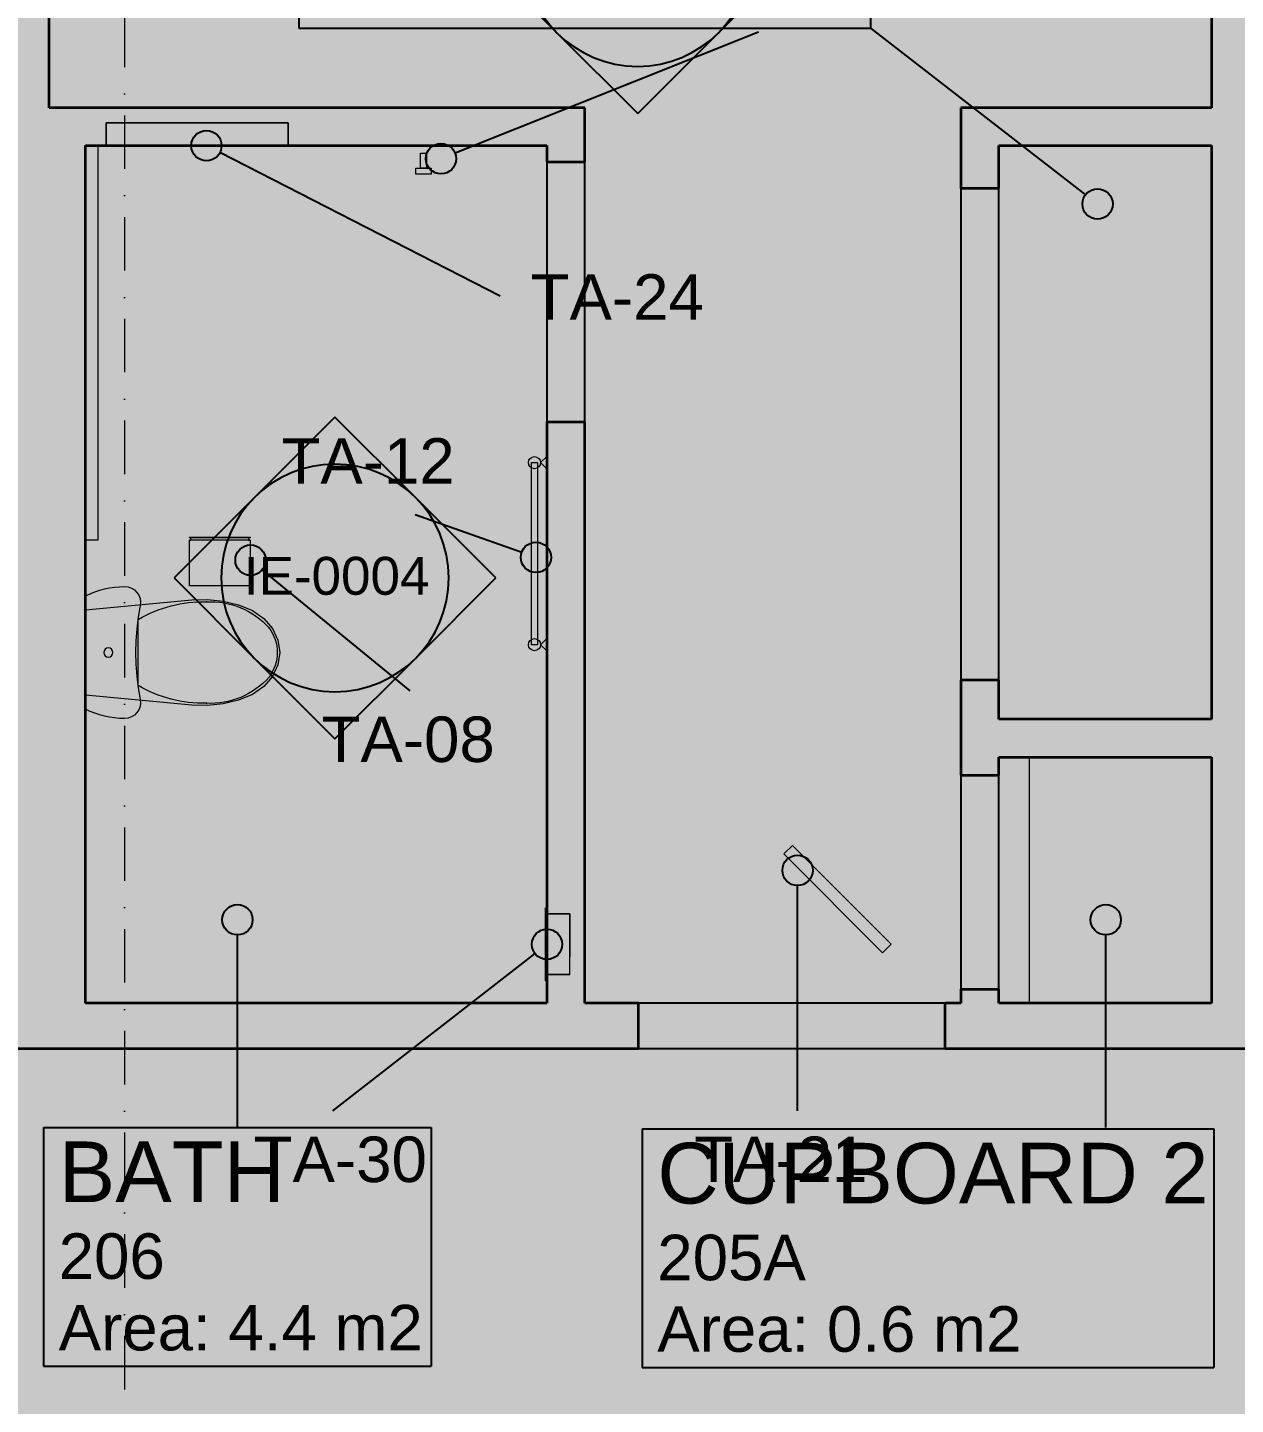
# Model space of a CAD drawing. Header units: millimetres. Extents: x -14278 to 101596, y -22378 to 34603.
# Drawn here: x 68070 to 72050, y 4946 to 9484 of the extents above; entities that cross this region are included whole.
import ezdxf
from ezdxf.enums import TextEntityAlignment as Align

# ---------------------------------------------------------------- set-up
doc = ezdxf.new("R2010")
doc.units = ezdxf.units.MM
doc.header["$MEASUREMENT"] = 0
doc.linetypes.add('Dashed', pattern=[282.222223, 141.111112, -141.111112])
doc.linetypes.add('Dot & Dashed', pattern=[335.138881, 176.388884, -88.194442, 0, -70.555556])
for name, color, linetype in [('A-Zz_20_10_90-T_TextFFEInternal', 7, 'Continuous'), ('A-Zz_60_50_30-P_MarkerInteriorElevation', 7, 'Continuous'), ('NewA-Ee_25_10-M_WallsInternal', 7, 'Continuous'), ('NewA-Ee_30_40-M_Floors', 7, 'Continuous'), ('NewA-Ee_40_20-M_GeneralFFAndEInternalEquipment', 7, 'Continuous'), ('NewA-Ee_40_20-M_GeneralFFAndEInternalFixed', 7, 'Continuous'), ('NewA-Ee_40_20-M_GeneralFFAndEInternalSanitary', 7, 'Continuous'), ('NewA-SL-M_SpacesInternal', 7, 'Continuous'), ('NewA-Ss_30_25-M_CeilingAndSoffitSystems', 7, 'Continuous'), ('NewA-Zz_20_10_90-T_TextFFEInternal', 7, 'Continuous'), ('NewA-Zz_35_40_80-M_GridStructural', 7, 'Continuous'), ('NewA-Zz_50_10_90-P_BoundarySpace', 7, 'Continuous'), ('NewA-Zz_50_90_00-M_GrossInternal', 7, 'Continuous')]:
    doc.layers.add(name, color=color, linetype=linetype)
doc.styles.add('GENERATED_STYLE_1', font='')
doc.styles.get('GENERATED_STYLE_1').set_extended_font_data('Arial')

# ---------------------------------------------------------------- blocks, each defined once
blk = doc.blocks.new('Slab_29_2', base_point=(92290.2, 4673.4))
at = {"layer": 'NewA-Ee_30_40-M_Floors', "linetype": 'Continuous', "lineweight": 13}
blk.add_hatch(color=254, dxfattribs=at).paths.add_polyline_path([(92290.2, 4673.4), (92290.2, 10970.6), (94739.9, 10970.6), (94739.9, 13222.7), (60190.4, 13222.7), (60190.4, 4673.4)])
blk = doc.blocks.new('BEDROOM_205_31_2', base_point=(69722.9, 12688))
at = {"layer": 'NewA-SL-M_SpacesInternal', "color": 253, "linetype": 'Continuous', "lineweight": 13}
for p, q in [((68141.7, 13222.7), (68141.7, 9219.3)), ((71971.7, 13222.7), (68141.7, 13222.7)), ((71971.7, 9219.3), (71971.7, 13222.7)), ((68141.7, 9219.3), (68261.8, 9219.3)), ((68261.8, 9219.3), (69906.9, 9219.3)), ((69906.9, 9219.3), (69906.9, 6268.3)), ((71145.6, 6268.3), (71145.6, 9219.3)), ((71145.6, 9219.3), (71971.7, 9219.3)), ((69906.9, 6268.3), (71145.6, 6268.3))]:
    blk.add_line(p, q, dxfattribs=at)
at = {"layer": 'NewA-SL-M_SpacesInternal', "linetype": 'Continuous'}
for p, q in [((68964.2, 13041.5), (68964.2, 12727.2)), ((68964.2, 13041.5), (70481.5, 13041.5)), ((70481.5, 13041.5), (70481.5, 12727.2)), ((68964.2, 12727.2), (68964.2, 12491.5)), ((70481.5, 12727.2), (70481.5, 12491.5)), ((68964.2, 12491.5), (68964.2, 12255.8)), ((70481.5, 12491.5), (70481.5, 12255.8)), ((68964.2, 12255.8), (70481.5, 12255.8))]:
    blk.add_line(p, q, dxfattribs=at)
at = {"layer": 'NewA-SL-M_SpacesInternal', "color": 5, "lineweight": 70, "style": 'GENERATED_STYLE_1'}
for tag, height, p in [('ROOM_NAME', 200, (69014.2, 12995.8)), ('ROOM_NUMBER', 150, (69014.2, 12693)), ('adj_text', 150, (69014.2, 12457.2))]:
    blk.add_attdef(tag, text='', height=height, dxfattribs=at).set_placement(p, align=Align.TOP_LEFT)
blk = doc.blocks.new('HALL_217_37_2', base_point=(63774.1, 5508.9))
at = {"layer": 'NewA-SL-M_SpacesInternal', "color": 253, "linetype": 'Continuous', "lineweight": 13}
blk.add_line((92290.2, 6118.3), (64013.7, 6118.3), dxfattribs=at)
at = {"layer": 'NewA-SL-M_SpacesInternal', "color": 5, "lineweight": 70, "style": 'GENERATED_STYLE_1'}
for tag, height, p in [('ROOM_NAME', 200, (63128.1, 5816.7)), ('ROOM_NUMBER', 150, (63128.1, 5513.9)), ('adj_text', 150, (63128.1, 5278.2))]:
    blk.add_attdef(tag, text='', height=height, dxfattribs=at).set_placement(p, align=Align.TOP_LEFT)
blk = doc.blocks.new('BATH_206_42_2', base_point=(68762, 5504.5))
at = {"layer": 'NewA-SL-M_SpacesInternal', "color": 253, "linetype": 'Continuous', "lineweight": 13}
for p, q in [((68929.4, 9169.3), (68329.4, 9169.3)), ((68329.4, 9169.3), (68329.4, 9094.3)), ((68929.4, 9094.3), (68929.4, 9169.3)), ((68269.1, 9094.3), (68261.8, 9094.3)), ((68261.8, 9094.3), (68261.8, 6268.3)), ((68329.4, 9094.3), (68269.1, 9094.3)), ((69781.9, 9094.3), (68929.4, 9094.3)), ((69781.9, 6562.2), (69781.9, 9094.3)), ((69856.9, 6562.2), (69781.9, 6562.2)), ((69856.9, 6362.2), (69856.9, 6562.2)), ((69781.9, 6268.3), (69781.9, 6362.2)), ((69781.9, 6362.2), (69856.9, 6362.2)), ((68261.8, 6268.3), (69781.9, 6268.3))]:
    blk.add_line(p, q, dxfattribs=at)
at = {"layer": 'NewA-SL-M_SpacesInternal', "linetype": 'Continuous'}
for p, q in [((68123.1, 5858), (68123.1, 5543.8)), ((68123.1, 5858), (69400.8, 5858)), ((69400.8, 5858), (69400.8, 5543.8)), ((68123.1, 5543.8), (68123.1, 5308)), ((69400.8, 5543.8), (69400.8, 5308)), ((68123.1, 5308), (68123.1, 5072.3)), ((69400.8, 5308), (69400.8, 5072.3)), ((68123.1, 5072.3), (69400.8, 5072.3))]:
    blk.add_line(p, q, dxfattribs=at)
at = {"layer": 'NewA-SL-M_SpacesInternal', "color": 5, "lineweight": 70, "style": 'GENERATED_STYLE_1'}
for tag, height, p in [('ROOM_NAME', 200, (68173.1, 5812.3)), ('ROOM_NUMBER', 150, (68173.1, 5509.5)), ('adj_text', 150, (68173.1, 5273.8))]:
    blk.add_attdef(tag, text='', height=height, dxfattribs=at).set_placement(p, align=Align.TOP_LEFT)
blk = doc.blocks.new('CUPBOARD 1_205B_51_2', base_point=(69905.9, 9913.4))
at = {"layer": 'NewA-SL-M_SpacesInternal', "linetype": 'Continuous'}
for p, q in [((68964.2, 10267), (68964.2, 9952.7)), ((68964.2, 10267), (70847.5, 10267)), ((70847.5, 10267), (70847.5, 9952.7)), ((68964.2, 9952.7), (68964.2, 9717)), ((70847.5, 9952.7), (70847.5, 9717)), ((68964.2, 9717), (68964.2, 9481.3)), ((70847.5, 9717), (70847.5, 9481.3)), ((68964.2, 9481.3), (70847.5, 9481.3))]:
    blk.add_line(p, q, dxfattribs=at)
at = {"layer": 'NewA-SL-M_SpacesInternal', "color": 253, "linetype": 'Continuous', "lineweight": 13}
for p, q in [((71270.6, 9094.3), (71270.6, 7203.9)), ((71971.7, 9094.3), (71270.6, 9094.3)), ((71971.7, 7203.9), (71971.7, 9094.3)), ((71270.6, 7203.9), (71971.7, 7203.9))]:
    blk.add_line(p, q, dxfattribs=at)
at = {"layer": 'NewA-SL-M_SpacesInternal', "color": 5, "lineweight": 70, "style": 'GENERATED_STYLE_1'}
for tag, height, p in [('ROOM_NAME', 200, (69014.2, 10221.3)), ('ROOM_NUMBER', 150, (69014.2, 9918.4)), ('adj_text', 150, (69014.2, 9682.7))]:
    blk.add_attdef(tag, text='', height=height, dxfattribs=at).set_placement(p, align=Align.TOP_LEFT)
blk = doc.blocks.new('CUPBOARD 2_205A_57_2', base_point=(71036.9, 5500))
at = {"layer": 'NewA-SL-M_SpacesInternal', "color": 253, "linetype": 'Continuous', "lineweight": 13}
for p, q in [((71270.6, 7078.9), (71270.6, 6268.3)), ((71971.7, 7078.9), (71270.6, 7078.9)), ((71971.7, 6268.3), (71971.7, 7078.9)), ((71270.6, 6268.3), (71971.7, 6268.3))]:
    blk.add_line(p, q, dxfattribs=at)
at = {"layer": 'NewA-SL-M_SpacesInternal', "linetype": 'Continuous'}
for p, q in [((70095.3, 5853.6), (70095.3, 5539.3)), ((70095.3, 5853.6), (71978.6, 5853.6)), ((71978.6, 5853.6), (71978.6, 5539.3)), ((70095.3, 5539.3), (70095.3, 5303.6)), ((71978.6, 5539.3), (71978.6, 5303.6)), ((70095.3, 5303.6), (70095.3, 5067.9)), ((71978.6, 5303.6), (71978.6, 5067.9)), ((70095.3, 5067.9), (71978.6, 5067.9))]:
    blk.add_line(p, q, dxfattribs=at)
at = {"layer": 'NewA-SL-M_SpacesInternal', "color": 5, "lineweight": 70, "style": 'GENERATED_STYLE_1'}
for tag, height, p in [('ROOM_NAME', 200, (70145.3, 5807.9)), ('ROOM_NUMBER', 150, (70145.3, 5505)), ('adj_text', 150, (70145.3, 5269.3))]:
    blk.add_attdef(tag, text='', height=height, dxfattribs=at).set_placement(p, align=Align.TOP_LEFT)
blk = doc.blocks.new('Slab_35_2', base_point=(68261.8, 6268.3))
at = {"layer": 'NewA-Ss_30_25-M_CeilingAndSoffitSystems', "linetype": 'Continuous', "lineweight": 0}
blk.add_hatch(color=255, dxfattribs=at).paths.add_polyline_path([(68261.8, 6268.3), (69781.9, 6268.3), (69781.9, 9094.3), (68261.8, 9094.3)])
at = {"layer": 'NewA-Ss_30_25-M_CeilingAndSoffitSystems', "color": 6, "linetype": 'Continuous', "lineweight": 13, "flags": 128}
blk.add_lwpolyline([(68261.8, 6268.3), (69781.9, 6268.3), (69781.9, 9094.3), (68261.8, 9094.3)], close=True, dxfattribs=at)
blk = doc.blocks.new('Slab_40_2', base_point=(68141.7, 13222.7))
at = {"layer": 'NewA-Ss_30_25-M_CeilingAndSoffitSystems', "linetype": 'Continuous', "lineweight": 0}
blk.add_hatch(color=255, dxfattribs=at).paths.add_polyline_path([(68141.7, 13222.7), (68141.7, 9219.3), (69906.9, 9219.3), (69906.9, 6268.3), (71145.6, 6268.3), (71145.6, 9219.3), (71971.7, 9219.3), (71971.7, 13222.7)])
at = {"layer": 'NewA-Ss_30_25-M_CeilingAndSoffitSystems', "color": 6, "linetype": 'Continuous', "lineweight": 13, "flags": 128}
blk.add_lwpolyline([(68141.7, 13222.7), (71971.7, 13222.7), (71971.7, 9219.3), (71145.6, 9219.3), (71145.6, 6268.3), (69906.9, 6268.3), (69906.9, 9219.3), (68141.7, 9219.3)], close=True, dxfattribs=at)
blk = doc.blocks.new('Slab_46_2', base_point=(92290.2, 4823.3))
at = {"layer": 'NewA-Ss_30_25-M_CeilingAndSoffitSystems', "linetype": 'Continuous', "lineweight": 0}
blk.add_hatch(color=255, dxfattribs=at).paths.add_polyline_path([(92290.2, 4823.3), (92290.2, 6118.3), (64013.7, 6118.3), (64013.7, 8579), (62713.2, 8579), (62713.2, 4817.8)])
at = {"layer": 'NewA-Ss_30_25-M_CeilingAndSoffitSystems', "color": 6, "linetype": 'Continuous', "lineweight": 13, "flags": 128}
blk.add_lwpolyline([(92290.2, 4823.3), (62713.2, 4817.8), (62713.2, 8579), (64013.7, 8579), (64013.7, 6118.3), (92290.2, 6118.3)], close=True, dxfattribs=at)
blk = doc.blocks.new('Slab_61_2', base_point=(71971.7, 7078.9))
at = {"layer": 'NewA-Ss_30_25-M_CeilingAndSoffitSystems', "linetype": 'Continuous', "lineweight": 0}
blk.add_hatch(color=255, dxfattribs=at).paths.add_polyline_path([(71971.7, 7078.9), (71270.6, 7078.9), (71270.6, 6268.3), (71971.7, 6268.3)])
at = {"layer": 'NewA-Ss_30_25-M_CeilingAndSoffitSystems', "color": 6, "linetype": 'Continuous', "lineweight": 13, "flags": 128}
blk.add_lwpolyline([(71971.7, 7078.9), (71270.6, 7078.9), (71270.6, 6268.3), (71971.7, 6268.3)], close=True, dxfattribs=at)
blk = doc.blocks.new('Slab_62_2', base_point=(71971.7, 7203.9))
at = {"layer": 'NewA-Ss_30_25-M_CeilingAndSoffitSystems', "linetype": 'Continuous', "lineweight": 0}
blk.add_hatch(color=255, dxfattribs=at).paths.add_polyline_path([(71971.7, 7203.9), (71971.7, 9094.3), (71270.6, 9094.3), (71270.6, 7203.9)])
at = {"layer": 'NewA-Ss_30_25-M_CeilingAndSoffitSystems', "color": 6, "linetype": 'Continuous', "lineweight": 13, "flags": 128}
blk.add_lwpolyline([(71971.7, 7203.9), (71270.6, 7203.9), (71270.6, 9094.3), (71971.7, 9094.3)], close=True, dxfattribs=at)
blk = doc.blocks.new('Wall_90_2', base_point=(71971.7, 13222.7))
at = {"layer": 'NewA-Ee_25_10-M_WallsInternal', "color": 92, "linetype": 'Continuous', "lineweight": 35, "flags": 128}
for points in [[(71971.7, 13222.7), (71971.7, 9219.3)], [(72121.7, 13222.7), (71971.7, 13222.7)], [(72121.7, 9219.3), (72121.7, 13222.7)], [(71971.7, 9094.3), (71971.7, 7203.9)], [(72121.7, 7203.9), (72121.7, 9094.3)], [(71971.7, 7078.9), (71971.7, 6268.3)], [(72121.7, 6268.3), (72121.7, 7078.9)]]:
    blk.add_lwpolyline(points, dxfattribs=at)
blk = doc.blocks.new('Wall_91_2', base_point=(67991.7, 13222.7))
at = {"layer": 'NewA-Ee_25_10-M_WallsInternal', "color": 92, "linetype": 'Continuous', "lineweight": 35, "flags": 128}
for points in [[(67991.7, 13222.7), (67991.7, 9219.3)], [(68141.7, 13222.7), (67991.7, 13222.7)], [(68141.7, 9219.3), (68141.7, 13222.7)]]:
    blk.add_lwpolyline(points, dxfattribs=at)
blk = doc.blocks.new('Wall_93_2', base_point=(64013.7, 6118.3))
at = {"layer": 'NewA-Ee_25_10-M_WallsInternal', "color": 92, "linetype": 'Continuous', "lineweight": 35}
for p, q in [((70083.5, 6118.3), (70083.5, 6268.3)), ((71093.5, 6118.3), (71093.5, 6268.3))]:
    blk.add_line(p, q, dxfattribs=at)
at = {"layer": 'NewA-Ee_25_10-M_WallsInternal', "linetype": 'Continuous'}
for p, q in [((71093.5, 6268.3), (70083.5, 6268.3)), ((70083.5, 6118.3), (71093.5, 6118.3))]:
    blk.add_line(p, q, dxfattribs=at)
at = {"layer": 'NewA-Ee_25_10-M_WallsInternal', "color": 92, "linetype": 'Continuous', "lineweight": 35, "flags": 128}
for points in [[(69781.9, 6268.3), (68261.8, 6268.3)], [(70083.5, 6268.3), (69906.9, 6268.3)], [(71145.6, 6268.3), (71093.5, 6268.3)], [(71971.7, 6268.3), (71270.6, 6268.3)], [(66052.3, 6118.3), (70083.5, 6118.3)], [(71093.5, 6118.3), (72999.7, 6118.3)]]:
    blk.add_lwpolyline(points, dxfattribs=at)
blk = doc.blocks.new('Wall_99_2', base_point=(72948.2, 9219.3))
at = {"layer": 'NewA-Ee_25_10-M_WallsInternal', "color": 92, "linetype": 'Continuous', "lineweight": 35, "flags": 128}
for points in [[(71971.7, 9219.3), (71145.6, 9219.3)], [(72948.2, 9219.3), (72121.7, 9219.3)], [(71270.6, 9094.3), (71971.7, 9094.3)], [(72121.7, 9094.3), (72823.2, 9094.3)]]:
    blk.add_lwpolyline(points, dxfattribs=at)
blk = doc.blocks.new('Wall_100_2', base_point=(69906.9, 9219.3))
at = {"layer": 'NewA-Ee_25_10-M_WallsInternal', "color": 92, "linetype": 'Continuous', "lineweight": 35, "flags": 128}
for points in [[(69906.9, 9219.3), (68261.8, 9219.3)], [(68261.8, 9094.3), (69781.9, 9094.3)]]:
    blk.add_lwpolyline(points, dxfattribs=at)
blk = doc.blocks.new('Wall_101_2', base_point=(68269.1, 9219.3))
at = {"layer": 'NewA-Ee_25_10-M_WallsInternal', "color": 92, "linetype": 'Continuous', "lineweight": 35}
for p, q in [((67794.1, 9169.3), (67194.1, 9169.3)), ((67194.1, 9094.3), (67194.1, 9169.3)), ((67794.1, 9094.3), (67794.1, 9169.3))]:
    blk.add_line(p, q, dxfattribs=at)
at = {"layer": 'NewA-Ee_25_10-M_WallsInternal', "color": 92, "linetype": 'Continuous', "lineweight": 35, "flags": 128}
for points in [[(67991.7, 9219.3), (66216.6, 9219.3)], [(68269.1, 9219.3), (68141.7, 9219.3)], [(66341.6, 9094.3), (67194.1, 9094.3)], [(67794.1, 9094.3), (67861.8, 9094.3)], [(68261.8, 9094.3), (68269.1, 9094.3)]]:
    blk.add_lwpolyline(points, dxfattribs=at)
blk = doc.blocks.new('Wall_107_2', base_point=(69906.9, 9219.3))
at = {"layer": 'NewA-Ee_25_10-M_WallsInternal', "color": 92, "linetype": 'Continuous', "lineweight": 35}
for p, q in [((69781.9, 9040.6), (69906.9, 9040.6)), ((69781.9, 8183.6), (69906.9, 8183.6))]:
    blk.add_line(p, q, dxfattribs=at)
at = {"layer": 'NewA-Ee_25_10-M_WallsInternal', "linetype": 'Continuous'}
for p, q in [((69781.9, 9040.6), (69781.9, 8183.6)), ((69906.9, 8183.6), (69906.9, 9040.6))]:
    blk.add_line(p, q, dxfattribs=at)
at = {"layer": 'NewA-Ee_25_10-M_WallsInternal', "color": 92, "linetype": 'Continuous', "lineweight": 35, "flags": 128}
for points in [[(69906.9, 9040.6), (69906.9, 9219.3)], [(69781.9, 9094.3), (69781.9, 9040.6)], [(69781.9, 8183.6), (69781.9, 6268.3)], [(69906.9, 6268.3), (69906.9, 8183.6)]]:
    blk.add_lwpolyline(points, dxfattribs=at)
blk = doc.blocks.new('Wall_110_2', base_point=(71145.6, 9219.3))
at = {"layer": 'NewA-Ee_25_10-M_WallsInternal', "color": 92, "linetype": 'Continuous', "lineweight": 35}
for p, q in [((71270.6, 8953.1), (71145.6, 8953.1)), ((71270.6, 7333.1), (71145.6, 7333.1)), ((71145.6, 7019.8), (71270.6, 7019.8)), ((71145.6, 6314.8), (71270.6, 6314.8))]:
    blk.add_line(p, q, dxfattribs=at)
at = {"layer": 'NewA-Ee_25_10-M_WallsInternal', "linetype": 'Continuous'}
for p, q in [((71145.6, 8953.1), (71145.6, 7333.1)), ((71270.6, 7333.1), (71270.6, 8953.1)), ((71145.6, 7019.8), (71145.6, 6314.8)), ((71270.6, 6314.8), (71270.6, 7019.8))]:
    blk.add_line(p, q, dxfattribs=at)
at = {"layer": 'NewA-Ee_25_10-M_WallsInternal', "color": 92, "linetype": 'Continuous', "lineweight": 35, "flags": 128}
for points in [[(71145.6, 9219.3), (71145.6, 8953.1)], [(71270.6, 8953.1), (71270.6, 9094.3)], [(71145.6, 7333.1), (71145.6, 7019.8)], [(71270.6, 7203.9), (71270.6, 7333.1)], [(71270.6, 7019.8), (71270.6, 7078.9)], [(71145.6, 6314.8), (71145.6, 6268.3)], [(71270.6, 6268.3), (71270.6, 6314.8)]]:
    blk.add_lwpolyline(points, dxfattribs=at)
blk = doc.blocks.new('Wall_129_2', base_point=(68261.8, 9219.3))
at = {"layer": 'NewA-Ee_25_10-M_WallsInternal', "color": 92, "linetype": 'Continuous', "lineweight": 35, "flags": 128}
for points in [[(67861.8, 9094.3), (67861.8, 6268.3)], [(68261.8, 6268.3), (68261.8, 9094.3)]]:
    blk.add_lwpolyline(points, dxfattribs=at)
blk = doc.blocks.new('Wall_130_2', base_point=(71145.6, 7203.9))
at = {"layer": 'NewA-Ee_25_10-M_WallsInternal', "color": 92, "linetype": 'Continuous', "lineweight": 35, "flags": 128}
for points in [[(71971.7, 7203.9), (71270.6, 7203.9)], [(72823.2, 7203.9), (72121.7, 7203.9)], [(71270.6, 7078.9), (71971.7, 7078.9)], [(72121.7, 7078.9), (72823.2, 7078.9)]]:
    blk.add_lwpolyline(points, dxfattribs=at)
blk = doc.blocks.new('Standard grid marker')
at = {"layer": 'NewA-Zz_35_40_80-M_GridStructural', "color": 6, "linetype": 'Dot & Dashed', "lineweight": 13}
blk.add_line((1000, 0), (18130.8, 0), dxfattribs=at)
at = {"layer": 'NewA-Zz_35_40_80-M_GridStructural', "style": 'GENERATED_STYLE_1'}
blk.add_attdef('AC_MarkerText_1', text='', height=250, rotation=90, dxfattribs=at).set_placement((-250, 14.3), align=Align.MIDDLE_CENTER)
blk = doc.blocks.new('Wall Hanging Rack 19')
at = {"layer": 'NewA-Ee_40_20-M_GeneralFFAndEInternalEquipment', "color": 1, "linetype": 'Continuous', "lineweight": 18}
for p, q in [((25, 0), (-25, 0)), ((-25, 0), (-25, -20)), ((25, -20), (25, 0)), ((-25, -20), (25, -20)), ((10, -20), (-10, -20)), ((-10, -20), (-10, -70)), ((10, -70), (10, -20)), ((-10, -70), (10, -70))]:
    blk.add_line(p, q, dxfattribs=at)
blk = doc.blocks.new('Towel Rack 19')
at = {"layer": 'NewA-Ee_40_20-M_GeneralFFAndEInternalEquipment', "color": 1, "linetype": 'Continuous', "lineweight": 18}
for p, q in [((-280, 0), (-320, 0)), ((-320, 0), (-300, -20)), ((-300, -20), (-280, 0)), ((320, 0), (280, 0)), ((280, 0), (300, -20)), ((300, -20), (320, 0)), ((300, -30), (-300, -30)), ((-300, -30), (-300, -50)), ((300, -50), (300, -30)), ((-300, -50), (300, -50))]:
    blk.add_line(p, q, dxfattribs=at)
for centre, start, end in [((-300, -40), 0, 180), ((-300, -40), 180, 0), ((300, -40), 0, 180), ((300, -40), 180, 0)]:
    blk.add_arc(centre, 20, start, end, dxfattribs=at)
blk = doc.blocks.new('Soap Dispenser 19')
at = {"layer": 'NewA-Ee_40_20-M_GeneralFFAndEInternalEquipment', "color": 1, "linetype": 'Dashed', "lineweight": 18}
for p, q in [((0, 75), (0, 0)), ((200, 75), (0, 75)), ((200, 0), (200, 75))]:
    blk.add_line(p, q, dxfattribs=at)
at = {"layer": 'NewA-Ee_40_20-M_GeneralFFAndEInternalEquipment', "color": 1, "linetype": 'Continuous', "lineweight": 18}
for p, q in [((-20, 0), (-20, -5)), ((220, 0), (-20, 0)), ((220, -5), (220, 0)), ((-20, -5), (220, -5))]:
    blk.add_line(p, q, dxfattribs=at)
blk = doc.blocks.new('Toilet Paper Dispenser 19')
at = {"layer": 'NewA-Ee_40_20-M_GeneralFFAndEInternalEquipment', "color": 1, "linetype": 'Continuous', "lineweight": 18}
for p, q in [((200, 0), (0, 0)), ((0, 0), (0, -2)), ((200, -2), (200, 0)), ((0, -2), (5, -2)), ((0, -2), (200, -2)), ((5, -10), (0, -10)), ((0, -10), (0, -160)), ((0, -10), (200, -10)), ((5, -2), (5, -10)), ((195, -10), (195, -2)), ((195, -2), (200, -2)), ((200, -10), (195, -10)), ((200, -160), (200, -10)), ((0, -160), (200, -160))]:
    blk.add_line(p, q, dxfattribs=at)
blk = doc.blocks.new('Cabinet Wall Single Door 19')
at = {"layer": 'NewA-Ee_40_20-M_GeneralFFAndEInternalEquipment', "color": 1, "linetype": 'Continuous', "lineweight": 18}
for p, q in [((600, 75), (0, 75)), ((0, 75), (0, 0)), ((600, 0), (600, 75)), ((0, 0), (600, 0))]:
    blk.add_line(p, q, dxfattribs=at)
blk = doc.blocks.new('WC 19')
at = {"layer": 'NewA-Ee_40_20-M_GeneralFFAndEInternalSanitary', "color": 1, "linetype": 'Continuous', "lineweight": 18}
for p, q in [((-193.9, -40.1), (-200.1, -55.5)), ((-186.8, -25), (-193.9, -40.1)), ((186.8, -25), (-186.8, -25)), ((-141, -25), (-173.3, -375.4)), ((141, -25), (-141, -25)), ((173.3, -375.4), (141, -25)), ((193.9, -40.1), (186.8, -25)), ((200.1, -55.5), (193.9, -40.1)), ((-209.7, -87.4), (-213.1, -103.7)), ((-205.4, -71.3), (-209.7, -87.4)), ((-200.1, -55.5), (-205.4, -71.3)), ((205.4, -71.3), (200.1, -55.5)), ((209.7, -87.4), (205.4, -71.3)), ((213.1, -103.7), (209.7, -87.4)), ((-215.5, -120.2), (-217, -136.8)), ((-213.1, -103.7), (-215.5, -120.2)), ((215.5, -120.2), (213.1, -103.7)), ((217, -136.8), (215.5, -120.2)), ((-217, -136.8), (-217.5, -153.5)), ((-217.5, -153.5), (-216.2, -165)), ((-216.2, -165), (-212.4, -176)), ((-212.4, -176), (-206.3, -185.9)), ((206.3, -185.9), (212.4, -176)), ((212.4, -176), (216.2, -165)), ((216.2, -165), (217.5, -153.5)), ((217.5, -153.5), (217, -136.8)), ((-206.3, -185.9), (-198.2, -194.1)), ((-198.2, -194.1), (-188.5, -200.5)), ((-188.5, -200.5), (-177.6, -204.5)), ((-177.6, -204.5), (-166.1, -206)), ((-166.1, -206), (-154.5, -205)), ((-154.5, -205), (-116.2, -198.2)), ((-116.2, -198.2), (-77.6, -193.3)), ((0, -198), (-108.9, -198)), ((-77.6, -193.3), (-38.9, -190.4)), ((-38.9, -190.4), (0, -189.4)), ((0, -189.4), (38.9, -190.4)), ((108.9, -198), (0, -198)), ((38.9, -190.4), (77.6, -193.3)), ((77.6, -193.3), (116.2, -198.2)), ((116.2, -198.2), (154.5, -205)), ((154.5, -205), (166.1, -206)), ((166.1, -206), (177.6, -204.5)), ((177.6, -204.5), (188.5, -200.5)), ((188.5, -200.5), (198.2, -194.1)), ((198.2, -194.1), (206.3, -185.9)), ((-173.3, -375.4), (-174.9, -427.1)), ((174.9, -427.1), (173.3, -375.4)), ((-174.9, -427.1), (-169.4, -478.4)), ((169.4, -478.4), (174.9, -427.1)), ((-169.4, -478.4), (-157, -528.2)), ((157, -528.2), (169.4, -478.4)), ((-157, -528.2), (-138, -575.1)), ((138, -575.1), (157, -528.2)), ((-138, -575.1), (-112.4, -612.3)), ((112.4, -612.3), (138, -575.1)), ((-112.4, -612.3), (-79.4, -640.8)), ((79.4, -640.8), (112.4, -612.3)), ((81.1, -629.6), (81.1, -629.6)), ((-79.4, -640.8), (-41, -658.8)), ((-41, -658.8), (0, -665)), ((0, -656.4), (0, -656.4)), ((0, -665), (41, -658.8)), ((41, -658.8), (79.4, -640.8))]:
    blk.add_line(p, q, dxfattribs=at)
blk.add_circle((0, -100), 15, dxfattribs=at)
for centre, radius, start, end in [((258.1, -412.9), 425.4, 149.6518, 181.3539), ((-258.1, -412.9), 425.4, 358.6461, 30.3482), ((89.5, -437.3), 257, 176.8048, 228.4245), ((-89.5, -437.3), 257, 311.5755, 3.1952), ((0.8, -517.8), 138.6, 233.7772, 269.6644), ((-0.8, -517.8), 138.6, 270.3356, 306.2228)]:
    blk.add_arc(centre, radius, start, end, dxfattribs=at)
for p in [(108.9, -198), (-167, -423), (167, -423), (-81.1, -629.6)]:
    blk.add_point(p, dxfattribs=at)
blk = doc.blocks.new('Shelves 20')
at = {"layer": 'NewA-Ee_40_20-M_GeneralFFAndEInternalFixed', "color": 6, "linetype": 'Continuous', "lineweight": 13}
for p, q in [((405.4, 0), (-405.4, 0)), ((405.4, -600), (405.4, 0)), ((-405.4, 0), (-405.4, -600)), ((-405.4, -600), (405.4, -600))]:
    blk.add_line(p, q, dxfattribs=at)
blk = doc.blocks.new('Mirror 19_4')
at = {"layer": 'NewA-Ee_40_20-M_GeneralFFAndEInternalEquipment', "color": 1, "linetype": 'Continuous', "lineweight": 18}
for p, q in [((460, 40), (0, 40)), ((0, 40), (0, 0)), ((460, 40), (0, 40)), ((0, 40), (0, 0)), ((0, 0), (460, 0)), ((0, 0), (460, 0)), ((460, 0), (460, 40)), ((460, 0), (460, 40))]:
    blk.add_line(p, q, dxfattribs=at)
blk = doc.blocks.new('Mirror 19_5')
at = {"layer": 'NewA-Ee_40_20-M_GeneralFFAndEInternalEquipment', "color": 1, "linetype": 'Continuous', "lineweight": 18}
for p, q in [((1300, 40), (0, 40)), ((0, 40), (0, 0)), ((1300, 40), (0, 40)), ((0, 40), (0, 0)), ((0, 0), (1300, 0)), ((0, 0), (1300, 0)), ((1300, 0), (1300, 40)), ((1300, 0), (1300, 40))]:
    blk.add_line(p, q, dxfattribs=at)
blk = doc.blocks.new('Line_128_2', base_point=(70607.4, 5912.8))
at = {"layer": 'NewA-Zz_20_10_90-T_TextFFEInternal', "linetype": 'Continuous'}
blk.add_hatch(color=256, dxfattribs=at).paths.add_polyline_path([(70657.4, 6705.8), (70653.6, 6725), (70642.7, 6741.2), (70626.5, 6752), (70607.4, 6755.8), (70588.2, 6752), (70572, 6741.2), (70561.2, 6725), (70557.4, 6705.8), (70561.2, 6686.7), (70572, 6670.5), (70588.2, 6659.6), (70607.4, 6655.8), (70626.5, 6659.6), (70642.7, 6670.5), (70653.6, 6686.7)])
blk.add_line((70607.4, 5912.8), (70607.4, 6655.8), dxfattribs=at)
blk.add_circle((70607.4, 6705.8), 50, dxfattribs=at)
blk = doc.blocks.new('Line_139_2', base_point=(69076, 5912.8))
at = {"layer": 'NewA-Zz_20_10_90-T_TextFFEInternal', "linetype": 'Continuous'}
blk.add_hatch(color=256, dxfattribs=at).paths.add_polyline_path([(69831.9, 6462.2), (69828.1, 6481.3), (69817.3, 6497.5), (69801, 6508.4), (69781.9, 6512.2), (69762.8, 6508.4), (69746.5, 6497.5), (69735.7, 6481.3), (69731.9, 6462.2), (69735.7, 6443), (69746.5, 6426.8), (69762.8, 6416), (69781.9, 6412.2), (69801, 6416), (69817.3, 6426.8), (69828.1, 6443)])
blk.add_line((69076, 5912.8), (69742.4, 6431.5), dxfattribs=at)
blk.add_circle((69781.9, 6462.2), 50, dxfattribs=at)
blk = doc.blocks.new('Line_146_2', base_point=(69331.1, 7297.2))
at = {"layer": 'NewA-Zz_20_10_90-T_TextFFEInternal', "linetype": 'Continuous'}
blk.add_hatch(color=256, dxfattribs=at).paths.add_polyline_path([(68855.1, 7728.2), (68851.3, 7747.3), (68840.5, 7763.6), (68824.3, 7774.4), (68805.1, 7778.2), (68786, 7774.4), (68769.8, 7763.6), (68758.9, 7747.3), (68755.1, 7728.2), (68758.9, 7709.1), (68769.8, 7692.8), (68786, 7682), (68805.1, 7678.2), (68824.3, 7682), (68840.5, 7692.8), (68851.3, 7709.1)])
blk.add_line((69331.1, 7297.2), (68843.8, 7696.5), dxfattribs=at)
blk.add_circle((68805.1, 7728.2), 50, dxfattribs=at)
blk = doc.blocks.new('Line_153_2', base_point=(69627.9, 8598.4))
at = {"layer": 'NewA-Zz_20_10_90-T_TextFFEInternal', "linetype": 'Continuous'}
blk.add_hatch(color=256, dxfattribs=at).paths.add_polyline_path([(68709.9, 9094.3), (68706.1, 9113.5), (68695.3, 9129.7), (68679.1, 9140.5), (68659.9, 9144.3), (68640.8, 9140.5), (68624.6, 9129.7), (68613.7, 9113.5), (68609.9, 9094.3), (68613.7, 9075.2), (68624.6, 9059), (68640.8, 9048.1), (68659.9, 9044.3), (68679.1, 9048.1), (68695.3, 9059), (68706.1, 9075.2)])
blk.add_line((69627.9, 8598.4), (68704.4, 9071.5), dxfattribs=at)
blk.add_circle((68659.9, 9094.3), 50, dxfattribs=at)
blk = doc.blocks.new('Line_155_2', base_point=(70478.7, 9467.8))
at = {"layer": 'NewA-Zz_20_10_90-T_TextFFEInternal', "linetype": 'Continuous'}
blk.add_hatch(color=256, dxfattribs=at).paths.add_polyline_path([(69482.5, 9051.3), (69478.7, 9070.4), (69467.9, 9086.6), (69451.7, 9097.5), (69432.5, 9101.3), (69413.4, 9097.5), (69397.2, 9086.6), (69386.3, 9070.4), (69382.5, 9051.3), (69386.3, 9032.1), (69397.2, 9015.9), (69413.4, 9005.1), (69432.5, 9001.3), (69451.7, 9005.1), (69467.9, 9015.9), (69478.7, 9032.1)])
blk.add_line((70478.7, 9467.8), (69479, 9069.8), dxfattribs=at)
blk.add_circle((69432.5, 9051.3), 50, dxfattribs=at)
blk = doc.blocks.new('Line_167_2', base_point=(69348, 7878.8))
at = {"layer": 'NewA-Zz_20_10_90-T_TextFFEInternal', "linetype": 'Continuous'}
blk.add_hatch(color=256, dxfattribs=at).paths.add_polyline_path([(69795.6, 7737.3), (69791.8, 7756.5), (69781, 7772.7), (69764.7, 7783.5), (69745.6, 7787.3), (69726.5, 7783.5), (69710.2, 7772.7), (69699.4, 7756.5), (69695.6, 7737.3), (69699.4, 7718.2), (69710.2, 7702), (69726.5, 7691.1), (69745.6, 7687.3), (69764.7, 7691.1), (69781, 7702), (69791.8, 7718.2)])
blk.add_line((69348, 7878.8), (69698.5, 7754.1), dxfattribs=at)
blk.add_circle((69745.6, 7737.3), 50, dxfattribs=at)
blk = doc.blocks.new('Line_169_2', base_point=(68762, 5858))
at = {"layer": 'NewA-Zz_50_10_90-P_BoundarySpace', "linetype": 'Continuous'}
blk.add_hatch(color=256, dxfattribs=at).paths.add_polyline_path([(68812, 6543), (68808.2, 6562.1), (68797.3, 6578.3), (68781.1, 6589.1), (68762, 6593), (68742.8, 6589.1), (68726.6, 6578.3), (68715.8, 6562.1), (68712, 6543), (68715.8, 6523.8), (68726.6, 6507.6), (68742.8, 6496.8), (68762, 6493), (68781.1, 6496.8), (68797.3, 6507.6), (68808.2, 6523.8)])
blk.add_line((68762, 5858), (68762, 6493), dxfattribs=at)
blk.add_circle((68762, 6543), 50, dxfattribs=at)
blk = doc.blocks.new('Line_180_2', base_point=(71622.9, 5858))
at = {"layer": 'NewA-Zz_50_10_90-P_BoundarySpace', "linetype": 'Continuous'}
blk.add_hatch(color=256, dxfattribs=at).paths.add_polyline_path([(71672.9, 6543), (71669.1, 6562.1), (71658.3, 6578.3), (71642, 6589.1), (71622.9, 6593), (71603.8, 6589.1), (71587.5, 6578.3), (71576.7, 6562.1), (71572.9, 6543), (71576.7, 6523.8), (71587.5, 6507.6), (71603.8, 6496.8), (71622.9, 6493), (71642, 6496.8), (71658.3, 6507.6), (71669.1, 6523.8)])
blk.add_line((71622.9, 5858), (71622.9, 6493), dxfattribs=at)
blk.add_circle((71622.9, 6543), 50, dxfattribs=at)
blk = doc.blocks.new('Line_187_2', base_point=(70847.5, 9481.3))
at = {"layer": 'NewA-Zz_50_10_90-P_BoundarySpace', "linetype": 'Continuous'}
blk.add_hatch(color=256, dxfattribs=at).paths.add_polyline_path([(71645.8, 8902), (71642, 8921.2), (71631.1, 8937.4), (71614.9, 8948.2), (71595.8, 8952), (71576.6, 8948.2), (71560.4, 8937.4), (71549.6, 8921.2), (71545.8, 8902), (71549.6, 8882.9), (71560.4, 8866.7), (71576.6, 8855.9), (71595.8, 8852), (71614.9, 8855.9), (71631.1, 8866.7), (71642, 8882.9)])
blk.add_line((70847.5, 9481.3), (71556.2, 8932.7), dxfattribs=at)
blk.add_circle((71595.8, 8902), 50, dxfattribs=at)
blk = doc.blocks.new('Interior Elevation_2_2', base_point=(68175.8, 8527.7))
at = {"layer": 'A-Zz_60_50_30-P_MarkerInteriorElevation', "linetype": 'Continuous'}
for points in [[(69348.4, 7934.7), (69083.3, 8199.9), (68818.1, 7934.7, -0.414214)], [(68818.1, 7934.7), (68553, 7669.6), (68818.1, 7404.4, -0.414214)], [(69348.4, 7404.4), (69613.6, 7669.6), (69348.4, 7934.7, -0.414214)], [(68818.1, 7404.4), (69083.3, 7139.2), (69348.4, 7404.4, -0.414214)]]:
    blk.add_hatch(color=256, dxfattribs=at).paths.add_polyline_path(points)
for p, q in [((69083.3, 8199.9), (68818.1, 7934.7)), ((69348.4, 7934.7), (69083.3, 8199.9)), ((68818.1, 7934.7), (68553, 7669.6)), ((69613.6, 7669.6), (69348.4, 7934.7)), ((68553, 7669.6), (68818.1, 7404.4)), ((69348.4, 7404.4), (69613.6, 7669.6)), ((68818.1, 7404.4), (69083.3, 7139.2)), ((69083.3, 7139.2), (69348.4, 7404.4))]:
    blk.add_line(p, q, dxfattribs=at)
for start, end in [(0, 180), (180, 0)]:
    blk.add_arc((69083.3, 7669.6), 375, start, end, dxfattribs=at)
at = {"layer": 'A-Zz_60_50_30-P_MarkerInteriorElevation', "color": 5, "lineweight": 70, "insert": (68783.1, 7675.7), "char_height": 125, "attachment_point": 4, "style": 'GENERATED_STYLE_1'}
blk.add_mtext('\\A1;{\\fArial|b0|i0|c0|p34;IE-0004}', dxfattribs=at)
blk = doc.blocks.new('Interior Elevation_3_2', base_point=(67968.6, 12062.5))
at = {"layer": 'A-Zz_60_50_30-P_MarkerInteriorElevation', "linetype": 'Continuous'}
for points in [[(70345.9, 9995.7), (70080.7, 10260.8), (69815.5, 9995.7, -0.414214)], [(69815.5, 9995.7), (69550.4, 9730.5), (69815.5, 9465.3, -0.414214)], [(70345.9, 9465.3), (70611, 9730.5), (70345.9, 9995.7, -0.414214)], [(69815.5, 9465.3), (70080.7, 9200.2), (70345.9, 9465.3, -0.414214)]]:
    blk.add_hatch(color=256, dxfattribs=at).paths.add_polyline_path(points)
for p, q in [((70080.7, 10260.8), (69815.5, 9995.7)), ((70345.9, 9995.7), (70080.7, 10260.8)), ((69815.5, 9995.7), (69550.4, 9730.5)), ((70611, 9730.5), (70345.9, 9995.7)), ((69550.4, 9730.5), (69815.5, 9465.3)), ((70345.9, 9465.3), (70611, 9730.5)), ((69815.5, 9465.3), (70080.7, 9200.2)), ((70080.7, 9200.2), (70345.9, 9465.3))]:
    blk.add_line(p, q, dxfattribs=at)
for start, end in [(0, 180), (180, 0)]:
    blk.add_arc((70080.7, 9730.5), 375, start, end, dxfattribs=at)
at = {"layer": 'A-Zz_60_50_30-P_MarkerInteriorElevation', "color": 5, "lineweight": 70, "insert": (69780.5, 9736.6), "char_height": 125, "attachment_point": 4, "style": 'GENERATED_STYLE_1'}
blk.add_mtext('\\A1;{\\fArial|b0|i0|c0|p34;IE-0004}', dxfattribs=at)
blk = doc.blocks.new('Label_214_2', base_point=(68899.6, 7297.2))
at = {"layer": 'A-Zz_20_10_90-T_TextFFEInternal', "insert": (69324.6, 7212.9), "char_height": 150, "attachment_point": 2, "style": 'GENERATED_STYLE_1'}
blk.add_mtext('\\fArial|b0|i0|c0|p34;TA-08\\fArial|b0|i0|c0|p34;\\fArial|b0|i0|c0|p34;\\fArial|b0|i0|c0|p34;\\fArial|b0|i0|c0|p34;\\fArial|b0|i0|c0|p34;\\fArial|b0|i0|c0|p34;\\fArial|b0|i0|c0|p34;\\fArial|b0|i0|c0|p34;\\fArial|b0|i0|c0|p34;\\fArial|b0|i0|c0|p34;\\fArial|b0|i0|c0|p34;\\fArial|b0|i0|c0|p34;\\fArial|b0|i0|c0|p34;\\fArial|b0|i0|c0|p34;\\fArial|b0|i0|c0|p34;\\fArial|b0|i0|c0|p34;\\fArial|b0|i0|c0|p34;\\fArial|b0|i0|c0|p34;\\fArial|b0|i0|c0|p34;\\fArial|b0|i0|c0|p34;\\fArial|b0|i0|c0|p34;\\fArial|b0|i0|c0|p34;\\fArial|b0|i0|c0|p34;\\fArial|b0|i0|c0|p34;\\fArial|b0|i0|c0|p34;\\fArial|b0|i0|c0|p34;\\fArial|b0|i0|c0|p34;\\fArial|b0|i0|c0|p34;\\fArial|b0|i0|c0|p34;}', dxfattribs=at)
blk = doc.blocks.new('Label_215_2', base_point=(68767.5, 8214.5))
at = {"layer": 'A-Zz_20_10_90-T_TextFFEInternal', "insert": (69192.5, 8130.2), "char_height": 150, "attachment_point": 2, "style": 'GENERATED_STYLE_1'}
blk.add_mtext('\\fArial|b0|i0|c0|p34;TA-12\\fArial|b0|i0|c0|p34;\\fArial|b0|i0|c0|p34;\\fArial|b0|i0|c0|p34;\\fArial|b0|i0|c0|p34;\\fArial|b0|i0|c0|p34;\\fArial|b0|i0|c0|p34;\\fArial|b0|i0|c0|p34;\\fArial|b0|i0|c0|p34;\\fArial|b0|i0|c0|p34;\\fArial|b0|i0|c0|p34;\\fArial|b0|i0|c0|p34;\\fArial|b0|i0|c0|p34;\\fArial|b0|i0|c0|p34;\\fArial|b0|i0|c0|p34;\\fArial|b0|i0|c0|p34;\\fArial|b0|i0|c0|p34;\\fArial|b0|i0|c0|p34;\\fArial|b0|i0|c0|p34;\\fArial|b0|i0|c0|p34;\\fArial|b0|i0|c0|p34;\\fArial|b0|i0|c0|p34;\\fArial|b0|i0|c0|p34;\\fArial|b0|i0|c0|p34;\\fArial|b0|i0|c0|p34;\\fArial|b0|i0|c0|p34;\\fArial|b0|i0|c0|p34;\\fArial|b0|i0|c0|p34;\\fArial|b0|i0|c0|p34;\\fArial|b0|i0|c0|p34;}', dxfattribs=at)
blk = doc.blocks.new('Label_217_2', base_point=(69588.5, 8754.6))
at = {"layer": 'A-Zz_20_10_90-T_TextFFEInternal', "insert": (70013.5, 8670.3), "char_height": 150, "attachment_point": 2, "style": 'GENERATED_STYLE_1'}
blk.add_mtext('\\fArial|b0|i0|c0|p34;TA-24\\fArial|b0|i0|c0|p34;\\fArial|b0|i0|c0|p34;\\fArial|b0|i0|c0|p34;\\fArial|b0|i0|c0|p34;\\fArial|b0|i0|c0|p34;\\fArial|b0|i0|c0|p34;\\fArial|b0|i0|c0|p34;\\fArial|b0|i0|c0|p34;\\fArial|b0|i0|c0|p34;\\fArial|b0|i0|c0|p34;\\fArial|b0|i0|c0|p34;\\fArial|b0|i0|c0|p34;\\fArial|b0|i0|c0|p34;\\fArial|b0|i0|c0|p34;\\fArial|b0|i0|c0|p34;\\fArial|b0|i0|c0|p34;\\fArial|b0|i0|c0|p34;\\fArial|b0|i0|c0|p34;\\fArial|b0|i0|c0|p34;\\fArial|b0|i0|c0|p34;\\fArial|b0|i0|c0|p34;\\fArial|b0|i0|c0|p34;\\fArial|b0|i0|c0|p34;\\fArial|b0|i0|c0|p34;\\fArial|b0|i0|c0|p34;\\fArial|b0|i0|c0|p34;\\fArial|b0|i0|c0|p34;\\fArial|b0|i0|c0|p34;\\fArial|b0|i0|c0|p34;}', dxfattribs=at)
blk = doc.blocks.new('Label_218_2', base_point=(68675.9, 5912.8))
at = {"layer": 'A-Zz_20_10_90-T_TextFFEInternal', "insert": (69100.9, 5828.5), "char_height": 150, "attachment_point": 2, "style": 'GENERATED_STYLE_1'}
blk.add_mtext('\\fArial|b0|i0|c0|p34;TA-30\\fArial|b0|i0|c0|p34;\\fArial|b0|i0|c0|p34;\\fArial|b0|i0|c0|p34;\\fArial|b0|i0|c0|p34;\\fArial|b0|i0|c0|p34;\\fArial|b0|i0|c0|p34;\\fArial|b0|i0|c0|p34;\\fArial|b0|i0|c0|p34;\\fArial|b0|i0|c0|p34;\\fArial|b0|i0|c0|p34;\\fArial|b0|i0|c0|p34;\\fArial|b0|i0|c0|p34;\\fArial|b0|i0|c0|p34;\\fArial|b0|i0|c0|p34;\\fArial|b0|i0|c0|p34;\\fArial|b0|i0|c0|p34;\\fArial|b0|i0|c0|p34;\\fArial|b0|i0|c0|p34;\\fArial|b0|i0|c0|p34;\\fArial|b0|i0|c0|p34;\\fArial|b0|i0|c0|p34;\\fArial|b0|i0|c0|p34;\\fArial|b0|i0|c0|p34;\\fArial|b0|i0|c0|p34;\\fArial|b0|i0|c0|p34;\\fArial|b0|i0|c0|p34;\\fArial|b0|i0|c0|p34;\\fArial|b0|i0|c0|p34;\\fArial|b0|i0|c0|p34;}', dxfattribs=at)
blk = doc.blocks.new('Label_237_2', base_point=(70127.1, 5912.8))
at = {"layer": 'A-Zz_20_10_90-T_TextFFEInternal', "insert": (70552.1, 5828.5), "char_height": 150, "attachment_point": 2, "style": 'GENERATED_STYLE_1'}
blk.add_mtext('\\fArial|b0|i0|c0|p34;TA-21\\fArial|b0|i0|c0|p34;\\fArial|b0|i0|c0|p34;\\fArial|b0|i0|c0|p34;\\fArial|b0|i0|c0|p34;\\fArial|b0|i0|c0|p34;\\fArial|b0|i0|c0|p34;\\fArial|b0|i0|c0|p34;\\fArial|b0|i0|c0|p34;\\fArial|b0|i0|c0|p34;\\fArial|b0|i0|c0|p34;\\fArial|b0|i0|c0|p34;\\fArial|b0|i0|c0|p34;\\fArial|b0|i0|c0|p34;\\fArial|b0|i0|c0|p34;\\fArial|b0|i0|c0|p34;\\fArial|b0|i0|c0|p34;\\fArial|b0|i0|c0|p34;\\fArial|b0|i0|c0|p34;\\fArial|b0|i0|c0|p34;\\fArial|b0|i0|c0|p34;\\fArial|b0|i0|c0|p34;\\fArial|b0|i0|c0|p34;\\fArial|b0|i0|c0|p34;\\fArial|b0|i0|c0|p34;\\fArial|b0|i0|c0|p34;\\fArial|b0|i0|c0|p34;\\fArial|b0|i0|c0|p34;\\fArial|b0|i0|c0|p34;\\fArial|b0|i0|c0|p34;}', dxfattribs=at)

msp = doc.modelspace()

# ---------------------------------------------------------------- hatches: boundary and pattern name
at = {"layer": 'NewA-Zz_50_90_00-M_GrossInternal', "linetype": 'Continuous', "lineweight": 140}
msp.add_hatch(color=1, dxfattribs=at).paths.add_polyline_path([(60190.4, 13222.7), (94739.9, 13222.7), (94739.9, 4823.3), (65539.9, 4823.3), (65539.9, 273.3), (62090.4, 273.3), (62090.4, 4823.3), (60190.4, 4823.3)])

# ---------------------------------------------------------------- block references
at = {"layer": 'A-Zz_20_10_90-T_TextFFEInternal', "color": 6, "linetype": 'Continuous', "lineweight": 13}
for name, p in [('Label_217_2', (69588.5, 8754.6)), ('Label_215_2', (68767.5, 8214.5)), ('Label_214_2', (68899.6, 7297.2)), ('Label_218_2', (68675.9, 5912.8)), ('Label_237_2', (70127.1, 5912.8))]:
    msp.add_blockref(name, p, dxfattribs=at)
at = {"layer": 'A-Zz_60_50_30-P_MarkerInteriorElevation', "lineweight": 0}
for name, p in [('Interior Elevation_3_2', (67968.6, 12062.5)), ('Interior Elevation_2_2', (68175.8, 8527.7))]:
    msp.add_blockref(name, p, dxfattribs=at)
at = {"layer": 'NewA-Ee_25_10-M_WallsInternal', "color": 92, "lineweight": 35}
for name, p in [('Wall_91_2', (67991.7, 13222.7)), ('Wall_90_2', (71971.7, 13222.7)), ('Wall_101_2', (68269.1, 9219.3)), ('Wall_100_2', (69906.9, 9219.3)), ('Wall_107_2', (69906.9, 9219.3)), ('Wall_99_2', (72948.2, 9219.3)), ('Wall_110_2', (71145.6, 9219.3)), ('Wall_129_2', (68261.8, 9219.3)), ('Wall_130_2', (71145.6, 7203.9)), ('Wall_93_2', (64013.7, 6118.3))]:
    msp.add_blockref(name, p, dxfattribs=at)
at = {"layer": 'NewA-Ee_30_40-M_Floors', "color": 6, "linetype": 'Continuous', "lineweight": 13}
msp.add_blockref('Slab_29_2', (92290.2, 4673.4), dxfattribs=at)
at = {"layer": 'NewA-Ee_40_20-M_GeneralFFAndEInternalEquipment', "color": 6, "linetype": 'Continuous', "lineweight": 13, "xscale": -1, "zscale": 1000}
for name, p in [('Cabinet Wall Single Door 19', (68929.4, 9094.3)), ('Toilet Paper Dispenser 19', (68803.9, 7804))]:
    msp.add_blockref(name, p, dxfattribs=at)
for name, p, rotation in [('Mirror 19_5', (68301.8, 9094.3), 90), ('Wall Hanging Rack 19', (69375.2, 9000), 180), ('Towel Rack 19', (69780.9, 7749.6), 270), ('Mirror 19_4', (70590.4, 6788.1), 134.9999999999999), ('Soap Dispenser 19', (69781.9, 6362.2), 270)]:
    msp.add_blockref(name, p, dxfattribs=dict(at, rotation=rotation))
at = {"layer": 'NewA-Ee_40_20-M_GeneralFFAndEInternalFixed', "color": 6, "linetype": 'Continuous', "lineweight": 13, "xscale": -1, "zscale": 1000, "rotation": 270}
msp.add_blockref('Shelves 20', (71971.7, 6673.7), dxfattribs=at)
at = {"layer": 'NewA-Ee_40_20-M_GeneralFFAndEInternalSanitary', "color": 6, "linetype": 'Continuous', "lineweight": 13, "xscale": -1, "zscale": 1000, "rotation": 90}
msp.add_blockref('WC 19', (68236.8, 7423.8), dxfattribs=at)
at = {"layer": 'NewA-SL-M_SpacesInternal', "linetype": 'Continuous'}
for name, p, values in [('BEDROOM_205_31_2', (69722.9, 12688), {'ROOM_NAME': 'BEDROOM', 'ROOM_NUMBER': '205', 'adj_text': 'Area: 19 m2'}), ('CUPBOARD 1_205B_51_2', (69905.9, 9913.4), {'ROOM_NAME': 'CUPBOARD 1', 'ROOM_NUMBER': '205B', 'adj_text': 'Area: 1.3 m2'}), ('BATH_206_42_2', (68762, 5504.5), {'ROOM_NAME': 'BATH', 'ROOM_NUMBER': '206', 'adj_text': 'Area: 4.4 m2'}), ('CUPBOARD 2_205A_57_2', (71036.9, 5500), {'ROOM_NAME': 'CUPBOARD 2', 'ROOM_NUMBER': '205A', 'adj_text': 'Area: 0.6 m2'})]:
    msp.add_blockref(name, p, dxfattribs=at).add_auto_attribs(values)
msp.add_blockref('HALL_217_37_2', (63774.1, 5508.9), dxfattribs=at)
at = {"layer": 'NewA-Ss_30_25-M_CeilingAndSoffitSystems', "color": 6, "linetype": 'Continuous', "lineweight": 13}
for name, p in [('Slab_40_2', (68141.7, 13222.7)), ('Slab_35_2', (68261.8, 6268.3)), ('Slab_62_2', (71971.7, 7203.9)), ('Slab_46_2', (92290.2, 4823.3)), ('Slab_61_2', (71971.7, 7078.9))]:
    msp.add_blockref(name, p, dxfattribs=at)
at = {"layer": 'NewA-Zz_20_10_90-T_TextFFEInternal', "linetype": 'Continuous'}
for name, p in [('Line_155_2', (70478.7, 9467.8)), ('Line_153_2', (69627.9, 8598.4)), ('Line_167_2', (69348, 7878.8)), ('Line_146_2', (69331.1, 7297.2)), ('Line_128_2', (70607.4, 5912.8)), ('Line_139_2', (69076, 5912.8))]:
    msp.add_blockref(name, p, dxfattribs=at)
at = {"layer": 'NewA-Zz_35_40_80-M_GridStructural', "color": 1, "linetype": 'Continuous', "lineweight": 18, "zscale": 1000, "rotation": 270}
msp.add_blockref('Standard grid marker', (68390.2, 15893.2), dxfattribs=at)
at = {"layer": 'NewA-Zz_50_10_90-P_BoundarySpace', "linetype": 'Continuous'}
for name, p in [('Line_187_2', (70847.5, 9481.3)), ('Line_169_2', (68762, 5858)), ('Line_180_2', (71622.9, 5858))]:
    msp.add_blockref(name, p, dxfattribs=at)

doc.saveas('drawing.dxf')
